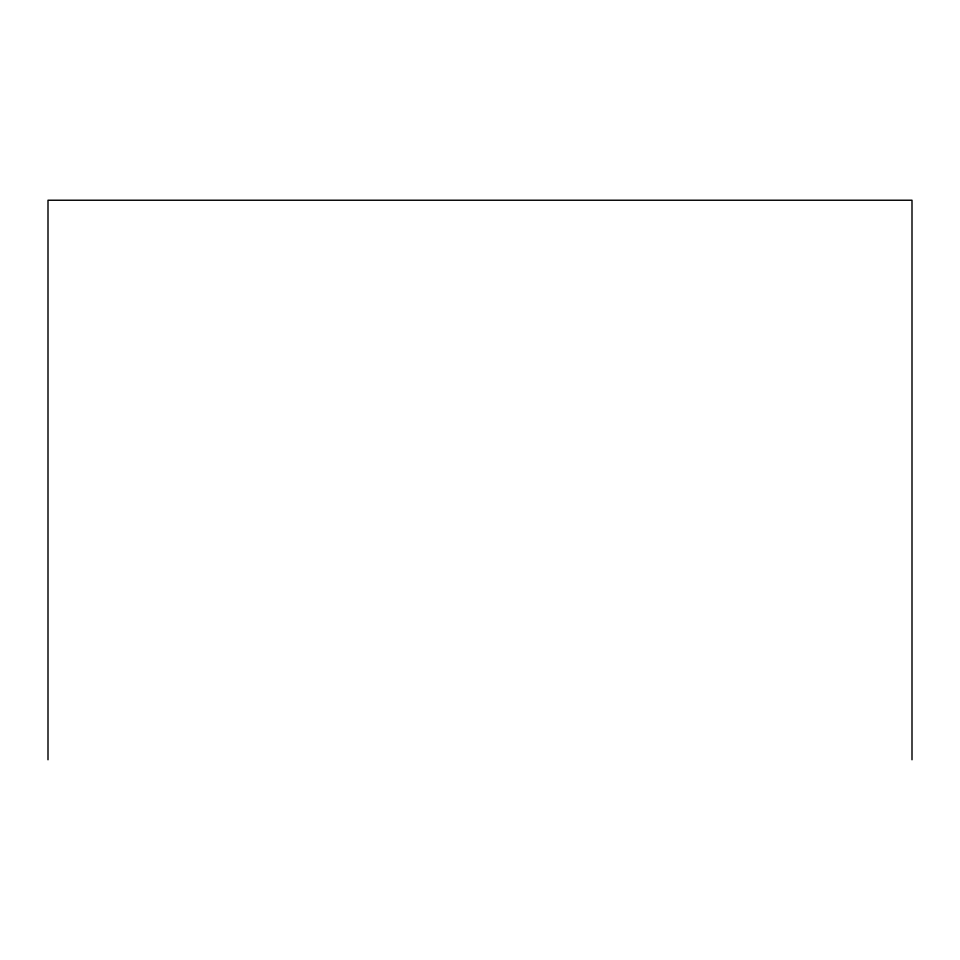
<?xml version="1.0" encoding="UTF-8"?>
<svg xmlns="http://www.w3.org/2000/svg" width="960" height="960" viewBox="0 0 960 960"><rect width="100%" height="100%" fill="white"/><g stroke="black" fill="none" stroke-linecap="round" stroke-linejoin="round"><path stroke-width="1.44" d="M912 759.768L912 200.232L48 200.232L48 759.768"/></g></svg>
